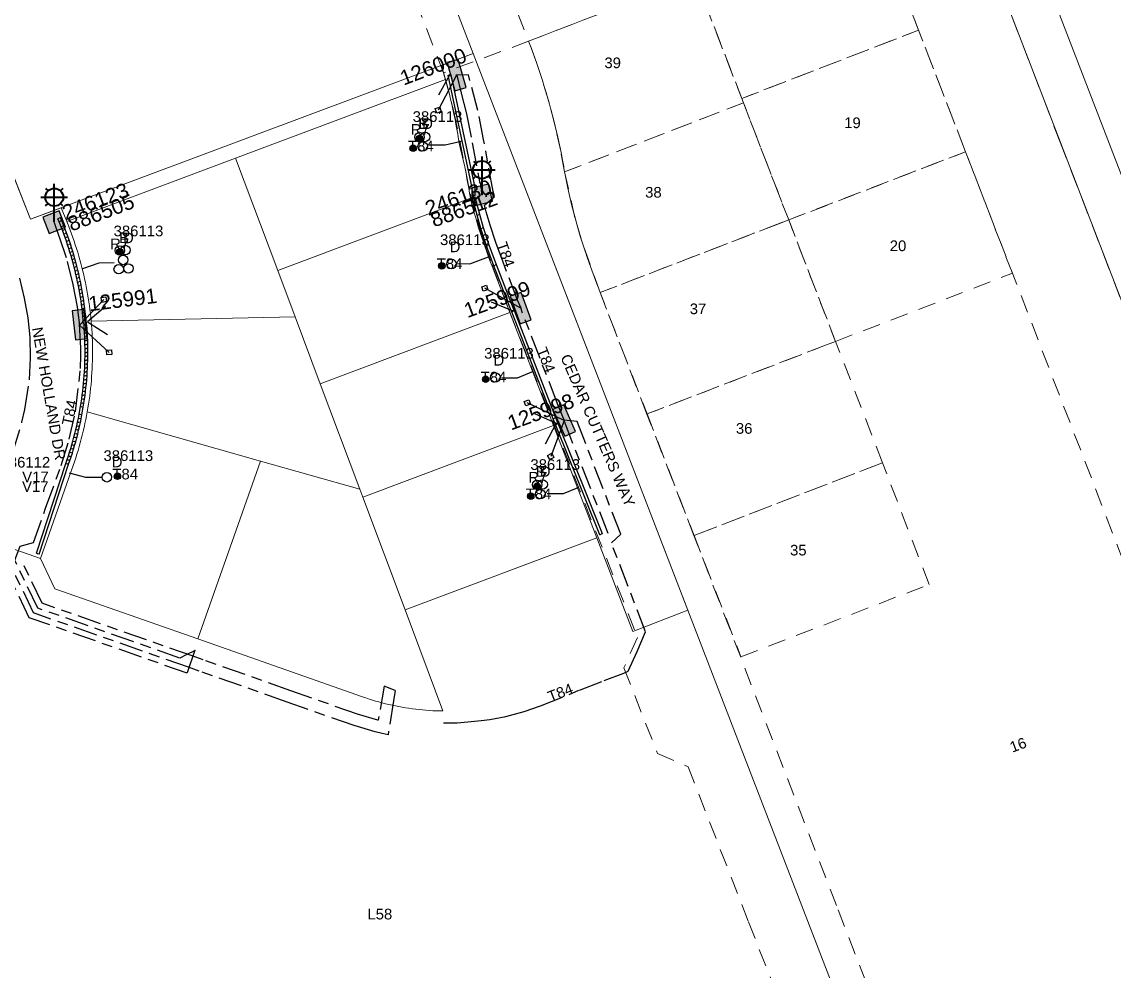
# Model space of a CAD drawing. Header units: metres. Extents: x 308616 to 310825, y 6264327 to 6267194.
# Drawn here: x 309886.4 to 310070.9, y 6266295.3 to 6266455.6 of the extents above; entities that cross this region are included whole.
import ezdxf
from ezdxf.enums import TextEntityAlignment as Align

# ---------------------------------------------------------------- set-up
doc = ezdxf.new("R2010")
doc.units = ezdxf.units.M
doc.linetypes.add('Cable Exist UG', pattern=[8.2, 4, -1.2, 1.8, -1.2])
doc.linetypes.add('Dash', pattern=[5, 3, -2])
doc.layers.get('0').update_dxf_attribs({"color": 6})
for name, color, linetype in [('_User Miscellaneous9', 7, 'Continuous'), ('Equip_SP_SL_EXT', 7, 'Continuous'), ('Mains_HV_EXT', 7, 'Continuous'), ('Mains_LV_EXT', 7, 'Continuous'), ('Mains_LV_SL_EXT', 7, 'Continuous'), ('Mains_TR_EXT', 7, 'Continuous'), ('Services_SP_EXT', 7, 'Continuous'), ('SupportsUG_SP_LV_EXT', 7, 'Continuous'), ('SupportsUG_SP_LV_SL_EXT', 7, 'Continuous'), ('Trench_SP_EXT', 7, 'Continuous')]:
    doc.layers.add(name, color=color, linetype=linetype)
for name, color, linetype, lineweight in [('Cadastre Developer_SP_EXT', 7, 'Continuous', 5), ('Cadastre Land Parcels_SP_EXT', 7, 'Continuous', 5), ('Cadastre Roads_SP_EXT', 7, 'Continuous', 5)]:
    doc.layers.add(name, color=color, linetype=linetype, lineweight=lineweight)
doc.styles.add('COLUMN_LABEL', font='arial.ttf')
doc.styles.add('iecARIAL', font='arial.ttf', dxfattribs={"height": 2})
doc.styles.add('POLE_LABEL', font='arial.ttf')
doc.styles.get("Standard").update_dxf_attribs({"font": 'arial.ttf'})

# ---------------------------------------------------------------- blocks, each defined once
blk = doc.blocks.new('COLUMN_EXT')
blk.add_hatch(color=256).paths.add_polyline_path([(-1.49, 1.48), (-1.49, -1.49), (1.48, -1.49), (1.48, 1.48)])
blk.add_lwpolyline([(-1.49, -1.49), (1.48, -1.49), (1.48, 1.48), (-1.49, 1.48)], close=True)
for tag, height, style, flags, p in [('ASSET_NUM', 2.5, 'COLUMN_LABEL', 8, (2, 2)), ('STRUCTURE_PLANT_NUMBER', 0.2, 'POLE_LABEL', 9, (1.81, 0.03)), ('STREET_CODE', 0.2, 'COLUMN_LABEL', 9, (1.81, -0.2))]:
    blk.add_attdef(tag, text='', height=height, dxfattribs=dict(style=style, flags=flags)).set_placement(p, align=Align.MIDDLE_LEFT)
at = {"flags": 9}
for tag, p in [('COLUMN_TYPE', (1.81, -0.4)), ('OWNED_BY', (1.81, -0.6)), ('STATE', (1.81, -0.8)), ('USAGE', (1.81, -1)), ('STREETNAME', (1.81, -1.6)), ('SUBURB', (1.81, -1.8)), ('LEGEND', (1.81, -1.2)), ('LOCATION', (1.81, -1.4)), ('NOTES', (1.81, -2))]:
    blk.add_attdef(tag, text='', height=0.2, dxfattribs=at).set_placement(p, align=Align.MIDDLE_LEFT)
at = {"flags": 1}
blk.add_attdef('Z', (1.81, -2.35), '', height=0.2, dxfattribs=at)
blk = doc.blocks.new('PILLAR_EXT')
blk.add_hatch(color=256).paths.add_polyline_path([(-2.475, 0.99), (-2.475, -0.99), (2.475, -0.99), (2.475, 0.99)])
blk.add_lwpolyline([(-2.475, -0.99), (2.475, -0.99), (2.475, 0.99), (-2.475, 0.99)], close=True)
at = {"style": 'iecARIAL', "flags": 8}
blk.add_attdef('ASSET_NUM', (1.5, 3.5), '', height=2.5, dxfattribs=at)
for tag, p, flags in [('OWNED_BY', (0, -0.2), 9), ('STATE', (0, -0.4), 9), ('SUPPORT_TYPE', (0, -0.6), 9), ('STREETNAME', (0, -1.8), 9), ('SUBURB', (0, -2), 1), ('USAGE', (0, -0.8), 9), ('LEGEND', (0, -1), 9), ('LOCATION', (0, -1.2), 9), ('NOTES', (0, -1.4), 9), ('PARENT', (0, -1.6), 9)]:
    blk.add_attdef(tag, p, '', height=0.2, dxfattribs=dict(flags=flags))
blk = doc.blocks.new('DUCT_EXT')
blk.add_circle((0, 0.8), 0.8)
at = {"flags": 1}
blk.add_attdef('Z', (0, 0), '', height=0.2, dxfattribs=at)
at = {"flags": 9}
for tag, p in [('DUCT_CODE', (0, 0)), ('XSECT_TYPE', (0, -0.2)), ('STATE', (0, -0.6)), ('FB_REFERENCE', (0, -0.4)), ('NOTES', (0, -0.8))]:
    blk.add_attdef(tag, text='', height=0.2, dxfattribs=at).set_placement(p, align=Align.MIDDLE_LEFT)
blk = doc.blocks.new('SL_LANTERN_EXT')
at = {"lineweight": 40}
for p, q in [((-1.46, 5.68), (-1.06, 5.28)), ((0, 1.97), (0, 6.47)), ((1.46, 5.68), (1.06, 5.28)), ((-2.25, 4.22), (2.25, 4.22)), ((-1.46, 2.76), (-1.06, 3.16)), ((0, 0), (0, 2.72)), ((1.46, 2.76), (1.06, 3.16))]:
    blk.add_line(p, q, dxfattribs=at)
blk.add_circle((0, 4.22), 1.5, dxfattribs=at)
at = {"style": 'iecARIAL', "flags": 8}
blk.add_attdef('ASSET_NUM', (1.5, 1.5), '', height=2.5, dxfattribs=at)
for tag, p, height, flags in [('OPERATING_VOLTAGE', (0.98, -1.65), 0.2, 9), ('ORIENTATION', (0.98, -1.85), 0.2, 9), ('CONSTRUCTED_VOLTAGE', (0.98, -0.65), 0.2, 9), ('CONTROL_TYPE', (0.98, -0.85), 0.2, 9), ('LANTERN_PURPOSE', (0.98, -1.05), 0.2, 9), ('LANTERN_TYPE', (0.98, -1.25), 0.2, 9), ('NO_PHASES', (0.98, -1.45), 0.2, 9), ('LNUMBER', (2.18, -3.25), 2.5, 8), ('OWNED_BY', (0.98, -2.05), 0.2, 9), ('STATE', (0.98, -2.25), 0.2, 9), ('USAGE', (0.98, -2.45), 0.2, 9), ('CEXIST', (0.98, -2.65), 0.2, 9), ('CNEW', (0.98, -2.85), 0.2, 9), ('CNUMBER', (0.98, -3.05), 0.2, 9), ('CREMOVE', (0.98, -3.25), 0.2, 9), ('CREPLACE', (0.98, -3.45), 0.2, 9), ('LKINGHEIGHT', (0.98, -3.65), 0.2, 9), ('LBRACKET', (0.98, -3.85), 0.2, 9), ('LBRACKETVOCAB', (0.98, -4.05), 0.2, 9), ('LCATEGORY', (0.98, -4.25), 0.2, 9), ('LCHARGE1', (0.98, -4.45), 0.2, 9), ('LCHARGE1PERCENT', (0.98, -4.65), 0.2, 9), ('LCHARGE2', (0.98, -4.85), 0.2, 9), ('LCHARGE2PERCENT', (0.98, -5.05), 0.2, 9), ('LCHARGE3', (0.98, -5.25), 0.2, 9), ('LCHARGE3PERCENT', (0.98, -5.45), 0.2, 9), ('LEXIST', (0.98, -5.65), 0.2, 9), ('LLAMP', (0.98, -5.85), 0.2, 9), ('LLAMPVOCAB', (0.98, -6.05), 0.2, 9), ('LMAST', (0.98, -6.25), 0.2, 9), ('LMASTVOCAB', (0.98, -6.45), 0.2, 9), ('LNEW', (0.98, -6.65), 0.2, 9), ('LANTNUMBER', (0.98, -6.85), 0.2, 9), ('LOUTREACH', (0.98, -7.25), 0.2, 9), ('LOUTREACHVOCAB', (0.98, -7.45), 0.2, 9), ('STREETNAME', (0.98, -9.25), 0.2, 9), ('LRATECODE', (0.98, -7.65), 0.2, 9), ('LREMOVE', (0.98, -7.85), 0.2, 9), ('LREPLACE', (0.98, -8.05), 0.2, 9), ('LTYPE', (0.98, -8.25), 0.2, 9), ('LTYPEVOCAB', (0.98, -8.45), 0.2, 9), ('LEGEND', (0.98, -8.65), 0.2, 9), ('LOCATION', (0.98, -8.85), 0.2, 9), ('NOTES', (0.98, -9.05), 0.2, 9), ('SUBURB', (0.98, -9.45), 0.2, 1)]:
    blk.add_attdef(tag, p, '', height=height, dxfattribs=dict(flags=flags))
blk = doc.blocks.new('CCP_EXT')
at = {"flags": 9}
for tag, p in [('STATE', (0, -1.8)), ('LIFE_SUPPORT', (0, -1.6)), ('NOTES', (0, -2))]:
    blk.add_attdef(tag, text='', height=0.2, dxfattribs=at).set_placement(p, align=Align.MIDDLE_LEFT)
blk.add_wipeout([(0, 0.57), (0.57, 0), (0, -0.57), (-0.57, 0)])
blk.add_lwpolyline([(-0.57, 0), (0, 0.57), (0.57, 0), (0, -0.57), (-0.57, 0)])
at = {"flags": 1}
blk.add_attdef('Z', (0, 0), '', height=0.2, dxfattribs=at)
at = {"flags": 9}
for tag, p in [('CCP_TYPE', (0, 0)), ('CONSTRUCTED_VOLTAGE', (0, -0.2)), ('OPERATING_VOLTAGE', (0, -0.6)), ('ORIENTATION', (0, -0.8)), ('OWNED_BY', (0, -1)), ('NO_PHASES', (0, -0.4)), ('USAGE', (0, -1.2)), ('LEGEND', (0, -1.4))]:
    blk.add_attdef(tag, text='', height=0.2, dxfattribs=at).set_placement(p, align=Align.MIDDLE_LEFT)
blk = doc.blocks.new('CABLE_LARGE_EXT')
h = blk.add_hatch(color=256)
edge = h.paths.add_edge_path()
edge.add_arc((0, 0.55), 0.55, 0, 360)
blk.add_circle((0, 0.55), 0.55)
at = {"flags": 1}
blk.add_attdef('Z', (0, 0), '', height=0.2, dxfattribs=at)
at = {"flags": 9}
for tag, p in [('COND_CODE', (0, 0)), ('STATE', (0, -0.4)), ('XSECT_SIZE', (0, -0.6)), ('FB_REFERENCE', (0, -0.2)), ('NOTES', (0, -0.8))]:
    blk.add_attdef(tag, text='', height=0.2, dxfattribs=at).set_placement(p, align=Align.MIDDLE_LEFT)

msp = doc.modelspace()

# ---------------------------------------------------------------- linework, layer by layer
at = {"layer": '_User Miscellaneous9'}
for p, q in [((309958.43, 6266446.62), (309958.67, 6266446.67)), ((309962.48, 6266427.62), (309958.43, 6266446.62)), ((309958.9, 6266446.72), (309958.67, 6266446.67)), ((309962.96, 6266427.67), (309958.9, 6266446.72)), ((309962.48, 6266427.62), (309962.72, 6266427.64)), ((309962.48, 6266426.27), (309962.48, 6266427.62)), ((309962.96, 6266427.67), (309962.72, 6266427.64)), ((309962.96, 6266426.28), (309962.96, 6266427.67)), ((309962.48, 6266426.27), (309962.72, 6266426.28)), ((309962.52, 6266425.94), (309962.75, 6266425.99)), ((309962.53, 6266425.88), (309962.52, 6266425.94)), ((309962.53, 6266425.88), (309962.76, 6266425.94)), ((309963.29, 6266422.98), (309962.53, 6266425.88)), ((309962.96, 6266426.28), (309962.72, 6266426.28)), ((309962.99, 6266426.03), (309962.75, 6266425.99)), ((309963, 6266425.99), (309962.76, 6266425.94)), ((309963, 6266425.99), (309962.99, 6266426.03)), ((309963.75, 6266423.11), (309963, 6266425.99)), ((309892.52, 6266422.36), (309892.74, 6266422.45)), ((309892.72, 6266421.86), (309892.52, 6266422.36)), ((309892.72, 6266421.86), (309892.94, 6266421.95)), ((309892.97, 6266422.54), (309892.74, 6266422.45)), ((309893.16, 6266422.04), (309892.94, 6266421.95)), ((309893.16, 6266422.04), (309892.97, 6266422.54)), ((309893.49, 6266421.21), (309893.16, 6266422.04)), ((309963.29, 6266422.98), (309963.52, 6266423.05)), ((309963.95, 6266420.73), (309963.29, 6266422.98)), ((309963.75, 6266423.11), (309963.52, 6266423.05)), ((309964.41, 6266420.87), (309963.75, 6266423.11)), ((309893.04, 6266421.03), (309892.72, 6266421.86)), ((309893.04, 6266421.03), (309893.27, 6266421.12)), ((309893.28, 6266420.43), (309893.04, 6266421.03)), ((309893.49, 6266421.21), (309893.27, 6266421.12)), ((309893.28, 6266420.43), (309893.51, 6266420.51)), ((309893.51, 6266419.82), (309893.28, 6266420.43)), ((309893.73, 6266420.6), (309893.49, 6266421.21)), ((309893.73, 6266420.6), (309893.51, 6266420.51)), ((309893.96, 6266419.98), (309893.73, 6266420.6)), ((309963.95, 6266420.73), (309964.18, 6266420.8)), ((309964.91, 6266417.78), (309963.95, 6266420.73)), ((309964.41, 6266420.87), (309964.18, 6266420.8)), ((309965.36, 6266417.94), (309964.41, 6266420.87)), ((309893.51, 6266419.82), (309893.73, 6266419.9)), ((309893.73, 6266419.2), (309893.51, 6266419.82)), ((309893.96, 6266419.98), (309893.73, 6266419.9)), ((309893.73, 6266419.2), (309893.96, 6266419.28)), ((309893.95, 6266418.59), (309893.73, 6266419.2)), ((309893.95, 6266418.59), (309894.17, 6266418.67)), ((309894.15, 6266417.97), (309893.95, 6266418.59)), ((309894.18, 6266419.36), (309893.96, 6266419.98)), ((309894.18, 6266419.36), (309893.96, 6266419.28)), ((309894.4, 6266418.74), (309894.17, 6266418.67)), ((309894.4, 6266418.74), (309894.18, 6266419.36)), ((309894.61, 6266418.12), (309894.4, 6266418.74)), ((309894.15, 6266417.97), (309894.38, 6266418.05)), ((309894.35, 6266417.35), (309894.15, 6266417.97)), ((309894.35, 6266417.35), (309894.58, 6266417.42)), ((309894.55, 6266416.73), (309894.35, 6266417.35)), ((309894.61, 6266418.12), (309894.38, 6266418.05)), ((309894.55, 6266416.73), (309894.78, 6266416.8)), ((309894.73, 6266416.11), (309894.55, 6266416.73)), ((309894.81, 6266417.5), (309894.58, 6266417.42)), ((309894.81, 6266417.5), (309894.61, 6266418.12)), ((309895.01, 6266416.87), (309894.78, 6266416.8)), ((309895.01, 6266416.87), (309894.81, 6266417.5)), ((309895.2, 6266416.24), (309895.01, 6266416.87)), ((309964.91, 6266417.78), (309965.14, 6266417.86)), ((309966.12, 6266414.43), (309964.91, 6266417.78)), ((309965.36, 6266417.94), (309965.14, 6266417.86)), ((309966.57, 6266414.6), (309965.36, 6266417.94)), ((309894.73, 6266416.11), (309894.96, 6266416.17)), ((309894.91, 6266415.48), (309894.73, 6266416.11)), ((309894.91, 6266415.48), (309895.14, 6266415.55)), ((309895.09, 6266414.85), (309894.91, 6266415.48)), ((309895.2, 6266416.24), (309894.96, 6266416.17)), ((309895.09, 6266414.85), (309895.32, 6266414.91)), ((309895.25, 6266414.22), (309895.09, 6266414.85)), ((309895.38, 6266415.61), (309895.14, 6266415.55)), ((309895.38, 6266415.61), (309895.2, 6266416.24)), ((309895.55, 6266414.98), (309895.32, 6266414.91)), ((309895.55, 6266414.98), (309895.38, 6266415.61)), ((309895.72, 6266414.34), (309895.55, 6266414.98)), ((309966.57, 6266414.6), (309966.34, 6266414.52)), ((309969.55, 6266406.9), (309966.57, 6266414.6)), ((309895.25, 6266414.22), (309895.48, 6266414.28)), ((309895.41, 6266413.59), (309895.25, 6266414.22)), ((309895.41, 6266413.59), (309895.64, 6266413.65)), ((309895.56, 6266412.96), (309895.41, 6266413.59)), ((309895.72, 6266414.34), (309895.48, 6266414.28)), ((309895.56, 6266412.96), (309895.79, 6266413.01)), ((309895.7, 6266412.32), (309895.56, 6266412.96)), ((309895.87, 6266413.71), (309895.64, 6266413.65)), ((309895.87, 6266413.71), (309895.72, 6266414.34)), ((309896.03, 6266413.07), (309895.79, 6266413.01)), ((309896.03, 6266413.07), (309895.87, 6266413.71)), ((309896.17, 6266412.43), (309896.03, 6266413.07)), ((309966.12, 6266414.43), (309966.34, 6266414.52)), ((309895.7, 6266412.32), (309895.94, 6266412.37)), ((309895.84, 6266411.69), (309895.7, 6266412.32)), ((309895.84, 6266411.69), (309896.07, 6266411.73)), ((309895.97, 6266411.05), (309895.84, 6266411.69)), ((309896.17, 6266412.43), (309895.94, 6266412.37)), ((309895.97, 6266411.05), (309896.2, 6266411.09)), ((309896.09, 6266410.41), (309895.97, 6266411.05)), ((309896.31, 6266411.78), (309896.07, 6266411.73)), ((309896.31, 6266411.78), (309896.17, 6266412.43)), ((309896.44, 6266411.14), (309896.2, 6266411.09)), ((309896.44, 6266411.14), (309896.31, 6266411.78)), ((309896.56, 6266410.5), (309896.44, 6266411.14)), ((309896.09, 6266410.41), (309896.32, 6266410.45)), ((309896.2, 6266409.77), (309896.09, 6266410.41)), ((309896.2, 6266409.77), (309896.44, 6266409.81)), ((309896.31, 6266409.12), (309896.2, 6266409.77)), ((309896.31, 6266409.12), (309896.55, 6266409.16)), ((309896.41, 6266408.48), (309896.31, 6266409.12)), ((309896.56, 6266410.5), (309896.32, 6266410.45)), ((309896.67, 6266409.85), (309896.44, 6266409.81)), ((309896.78, 6266409.2), (309896.55, 6266409.16)), ((309896.67, 6266409.85), (309896.56, 6266410.5)), ((309896.78, 6266409.2), (309896.67, 6266409.85)), ((309896.88, 6266408.55), (309896.78, 6266409.2)), ((309896.41, 6266408.48), (309896.65, 6266408.52)), ((309896.5, 6266407.84), (309896.41, 6266408.48)), ((309896.5, 6266407.84), (309896.74, 6266407.87)), ((309896.58, 6266407.19), (309896.5, 6266407.84)), ((309896.58, 6266407.19), (309896.82, 6266407.22)), ((309896.66, 6266406.55), (309896.58, 6266407.19)), ((309896.88, 6266408.55), (309896.65, 6266408.52)), ((309896.97, 6266407.9), (309896.74, 6266407.87)), ((309897.06, 6266407.25), (309896.82, 6266407.22)), ((309896.97, 6266407.9), (309896.88, 6266408.55)), ((309897.06, 6266407.25), (309896.97, 6266407.9)), ((309897.14, 6266406.6), (309897.06, 6266407.25)), ((309896.66, 6266406.55), (309896.9, 6266406.57)), ((309896.73, 6266405.9), (309896.66, 6266406.55)), ((309896.73, 6266405.9), (309896.97, 6266405.92)), ((309896.79, 6266405.25), (309896.73, 6266405.9)), ((309897.14, 6266406.6), (309896.9, 6266406.57)), ((309897.21, 6266405.95), (309896.97, 6266405.92)), ((309897.21, 6266405.95), (309897.14, 6266406.6)), ((309897.27, 6266405.29), (309897.21, 6266405.95)), ((309969.11, 6266406.72), (309969.33, 6266406.81)), ((309969.16, 6266406.69), (309969.38, 6266406.78)), ((309969.17, 6266406.65), (309969.16, 6266406.69)), ((309969.17, 6266406.65), (309969.4, 6266406.74)), ((309969.55, 6266406.9), (309969.33, 6266406.81)), ((309969.6, 6266406.87), (309969.38, 6266406.78)), ((309969.62, 6266406.83), (309969.4, 6266406.74)), ((309969.62, 6266406.83), (309969.6, 6266406.87)), ((309896.79, 6266405.25), (309897.03, 6266405.27)), ((309896.85, 6266404.59), (309896.79, 6266405.25)), ((309896.85, 6266404.59), (309897.09, 6266404.61)), ((309896.92, 6266404.42), (309897.16, 6266404.44)), ((309896.97, 6266403.76), (309896.92, 6266404.42)), ((309896.97, 6266403.76), (309897.21, 6266403.78)), ((309897.01, 6266403.1), (309896.97, 6266403.76)), ((309897.27, 6266405.29), (309897.03, 6266405.27)), ((309897.33, 6266404.63), (309897.09, 6266404.61)), ((309897.4, 6266404.45), (309897.16, 6266404.44)), ((309897.45, 6266403.79), (309897.21, 6266403.78)), ((309897.33, 6266404.63), (309897.27, 6266405.29)), ((309897.45, 6266403.79), (309897.4, 6266404.45)), ((309897.49, 6266403.13), (309897.45, 6266403.79)), ((309897.01, 6266403.1), (309897.25, 6266403.12)), ((309897.04, 6266402.45), (309897.01, 6266403.1)), ((309897.04, 6266402.45), (309897.28, 6266402.46)), ((309897.07, 6266401.79), (309897.04, 6266402.45)), ((309897.07, 6266401.79), (309897.31, 6266401.8)), ((309897.08, 6266401.13), (309897.07, 6266401.79)), ((309897.49, 6266403.13), (309897.25, 6266403.12)), ((309897.52, 6266402.47), (309897.28, 6266402.46)), ((309897.55, 6266401.8), (309897.31, 6266401.8)), ((309897.52, 6266402.47), (309897.49, 6266403.13)), ((309897.55, 6266401.8), (309897.52, 6266402.47)), ((309897.56, 6266401.14), (309897.55, 6266401.8)), ((309897.09, 6266400.47), (309897.08, 6266401.13)), ((309897.08, 6266401.13), (309897.32, 6266401.13)), ((309897.1, 6266399.81), (309897.09, 6266400.47)), ((309897.09, 6266400.47), (309897.33, 6266400.47)), ((309897.09, 6266399.16), (309897.1, 6266399.81)), ((309897.1, 6266399.81), (309897.34, 6266399.81)), ((309897.56, 6266401.14), (309897.32, 6266401.13)), ((309897.57, 6266400.48), (309897.33, 6266400.47)), ((309897.58, 6266399.81), (309897.34, 6266399.81)), ((309897.57, 6266400.48), (309897.56, 6266401.14)), ((309897.58, 6266399.81), (309897.57, 6266400.48)), ((309897.57, 6266399.15), (309897.58, 6266399.81)), ((309897.06, 6266397.84), (309897.08, 6266398.5)), ((309897.08, 6266398.5), (309897.09, 6266399.16)), ((309897.08, 6266398.5), (309897.32, 6266398.49)), ((309897.09, 6266399.16), (309897.33, 6266399.15)), ((309897.56, 6266398.48), (309897.32, 6266398.49)), ((309897.57, 6266399.15), (309897.33, 6266399.15)), ((309897.53, 6266397.82), (309897.56, 6266398.48)), ((309897.56, 6266398.48), (309897.57, 6266399.15)), ((309896.95, 6266395.87), (309896.99, 6266396.52)), ((309896.99, 6266396.52), (309897.03, 6266397.18)), ((309896.99, 6266396.52), (309897.23, 6266396.51)), ((309897.03, 6266397.18), (309897.06, 6266397.84)), ((309897.03, 6266397.18), (309897.27, 6266397.17)), ((309897.06, 6266397.84), (309897.3, 6266397.83)), ((309897.47, 6266396.49), (309897.23, 6266396.51)), ((309897.51, 6266397.16), (309897.27, 6266397.17)), ((309897.53, 6266397.82), (309897.3, 6266397.83)), ((309897.43, 6266395.83), (309897.47, 6266396.49)), ((309897.47, 6266396.49), (309897.51, 6266397.16)), ((309897.51, 6266397.16), (309897.53, 6266397.82)), ((309896.77, 6266393.9), (309896.84, 6266394.55)), ((309896.84, 6266394.55), (309896.9, 6266395.21)), ((309896.84, 6266394.55), (309897.08, 6266394.53)), ((309896.9, 6266395.21), (309896.95, 6266395.87)), ((309896.9, 6266395.21), (309897.14, 6266395.19)), ((309896.95, 6266395.87), (309897.19, 6266395.85)), ((309897.32, 6266394.51), (309897.08, 6266394.53)), ((309897.38, 6266395.17), (309897.14, 6266395.19)), ((309897.43, 6266395.83), (309897.19, 6266395.85)), ((309897.25, 6266393.85), (309897.32, 6266394.51)), ((309897.32, 6266394.51), (309897.38, 6266395.17)), ((309897.38, 6266395.17), (309897.43, 6266395.83)), ((309896.53, 6266391.94), (309896.62, 6266392.59)), ((309896.62, 6266392.59), (309896.7, 6266393.24)), ((309896.62, 6266392.59), (309896.85, 6266392.56)), ((309896.7, 6266393.24), (309896.77, 6266393.9)), ((309896.7, 6266393.24), (309896.94, 6266393.22)), ((309896.77, 6266393.9), (309897.01, 6266393.87)), ((309897.09, 6266392.53), (309896.85, 6266392.56)), ((309897.17, 6266393.19), (309896.94, 6266393.22)), ((309897, 6266391.87), (309897.09, 6266392.53)), ((309897.25, 6266393.85), (309897.01, 6266393.87)), ((309897.09, 6266392.53), (309897.17, 6266393.19)), ((309897.17, 6266393.19), (309897.25, 6266393.85)), ((309896.1, 6266389.34), (309896.33, 6266390.64)), ((309896.33, 6266390.64), (309896.43, 6266391.29)), ((309896.33, 6266390.64), (309896.33, 6266390.64)), ((309896.33, 6266390.64), (309896.56, 6266390.6)), ((309896.33, 6266390.64), (309896.56, 6266390.6)), ((309896.43, 6266391.29), (309896.53, 6266391.94)), ((309896.43, 6266391.29), (309896.67, 6266391.25)), ((309896.53, 6266391.94), (309896.77, 6266391.91)), ((309896.8, 6266390.55), (309896.56, 6266390.6)), ((309896.8, 6266390.56), (309896.56, 6266390.6)), ((309896.57, 6266389.25), (309896.8, 6266390.55)), ((309896.91, 6266391.21), (309896.67, 6266391.25)), ((309897, 6266391.87), (309896.77, 6266391.91)), ((309896.8, 6266390.56), (309896.91, 6266391.21)), ((309896.8, 6266390.55), (309896.8, 6266390.56)), ((309896.91, 6266391.21), (309897, 6266391.87)), ((309895.97, 6266388.69), (309896.1, 6266389.34)), ((309896.1, 6266389.34), (309896.33, 6266389.3)), ((309896.57, 6266389.25), (309896.33, 6266389.3)), ((309896.44, 6266388.59), (309896.57, 6266389.25)), ((309976.59, 6266388.74), (309976.37, 6266388.66)), ((309976.59, 6266388.74), (309976.37, 6266388.66)), ((309976.93, 6266387.89), (309976.59, 6266388.74)), ((309976.59, 6266388.74), (309976.59, 6266388.74)), ((309895.54, 6266386.75), (309895.69, 6266387.4)), ((309895.69, 6266387.4), (309895.83, 6266388.04)), ((309895.69, 6266387.4), (309895.93, 6266387.34)), ((309895.83, 6266388.04), (309895.97, 6266388.69)), ((309895.83, 6266388.04), (309896.07, 6266387.99)), ((309896.16, 6266387.29), (309895.93, 6266387.34)), ((309895.97, 6266388.69), (309896.2, 6266388.64)), ((309896.01, 6266386.64), (309896.16, 6266387.29)), ((309896.3, 6266387.94), (309896.07, 6266387.99)), ((309896.16, 6266387.29), (309896.3, 6266387.94)), ((309896.44, 6266388.59), (309896.2, 6266388.64)), ((309896.3, 6266387.94), (309896.44, 6266388.59)), ((309976.14, 6266388.57), (309976.37, 6266388.66)), ((309976.14, 6266388.57), (309976.37, 6266388.66)), ((309976.48, 6266387.72), (309976.14, 6266388.57)), ((309976.14, 6266388.57), (309976.14, 6266388.57)), ((309976.48, 6266387.72), (309976.7, 6266387.81)), ((309976.48, 6266387.72), (309976.7, 6266387.81)), ((309976.53, 6266387.59), (309976.48, 6266387.72)), ((309976.53, 6266387.59), (309976.75, 6266387.68)), ((309976.93, 6266387.89), (309976.7, 6266387.81)), ((309976.93, 6266387.89), (309976.7, 6266387.81)), ((309976.97, 6266387.77), (309976.75, 6266387.68)), ((309976.97, 6266387.77), (309976.93, 6266387.89)), ((309895.05, 6266384.83), (309895.22, 6266385.47)), ((309895.22, 6266385.47), (309895.39, 6266386.11)), ((309895.22, 6266385.47), (309895.45, 6266385.41)), ((309895.39, 6266386.11), (309895.54, 6266386.75)), ((309895.39, 6266386.11), (309895.62, 6266386.05)), ((309895.69, 6266385.35), (309895.45, 6266385.41)), ((309895.51, 6266384.71), (309895.69, 6266385.35)), ((309895.54, 6266386.75), (309895.78, 6266386.7)), ((309895.85, 6266386), (309895.62, 6266386.05)), ((309895.69, 6266385.35), (309895.85, 6266386)), ((309896.01, 6266386.64), (309895.78, 6266386.7)), ((309895.85, 6266386), (309896.01, 6266386.64)), ((309894.49, 6266382.93), (309894.68, 6266383.56)), ((309894.68, 6266383.56), (309894.87, 6266384.2)), ((309894.68, 6266383.56), (309894.91, 6266383.5)), ((309894.87, 6266384.2), (309895.05, 6266384.83)), ((309894.87, 6266384.2), (309895.1, 6266384.13)), ((309895.14, 6266383.43), (309894.91, 6266383.5)), ((309894.95, 6266382.79), (309895.14, 6266383.43)), ((309895.05, 6266384.83), (309895.28, 6266384.77)), ((309895.33, 6266384.07), (309895.1, 6266384.13)), ((309895.14, 6266383.43), (309895.33, 6266384.07)), ((309895.51, 6266384.71), (309895.28, 6266384.77)), ((309895.33, 6266384.07), (309895.51, 6266384.71)), ((309893.86, 6266381.05), (309894.08, 6266381.68)), ((309894.08, 6266381.68), (309894.29, 6266382.3)), ((309894.08, 6266381.68), (309894.31, 6266381.6)), ((309894.29, 6266382.3), (309894.49, 6266382.93)), ((309894.29, 6266382.3), (309894.52, 6266382.23)), ((309894.53, 6266381.52), (309894.31, 6266381.6)), ((309894.32, 6266380.89), (309894.53, 6266381.52)), ((309894.49, 6266382.93), (309894.72, 6266382.86)), ((309894.74, 6266382.15), (309894.52, 6266382.23)), ((309894.53, 6266381.52), (309894.74, 6266382.15)), ((309894.95, 6266382.79), (309894.72, 6266382.86)), ((309894.74, 6266382.15), (309894.95, 6266382.79)), ((309888.88, 6266365.87), (309893.86, 6266381.05)), ((309889.34, 6266365.72), (309894.32, 6266380.89)), ((309893.86, 6266381.05), (309894.09, 6266380.97)), ((309894.32, 6266380.89), (309894.09, 6266380.97)), ((309984.03, 6266368.99), (309984.25, 6266369.08)), ((309984.47, 6266369.17), (309984.25, 6266369.08)), ((309888.88, 6266365.87), (309889.11, 6266365.79)), ((309889.34, 6266365.72), (309889.11, 6266365.79))]:
    msp.add_line(p, q, dxfattribs=at)
for points in [[(309955.22, 6266434.86), (309957.93, 6266434.85), (309960.6, 6266435.48)], [(309902.03, 6266414.94), (309899.42, 6266414.89), (309896.67, 6266413.92)], [(309959.93, 6266414.8), (309962.05, 6266414.76), (309965.22, 6266415.95)], [(309967.44, 6266395.5), (309970.12, 6266395.49), (309972.85, 6266396.61)], [(309899.82, 6266378.66), (309897.23, 6266378.65), (309894.47, 6266379.42)], [(309975.12, 6266375.97), (309977.92, 6266375.98), (309980.08, 6266376.88), (309980.44, 6266377.03)]]:
    msp.add_lwpolyline(points, dxfattribs=at)
at = {"layer": 'Cadastre Developer_SP_EXT', "linetype": 'Dash'}
msp.add_lwpolyline([(309970.2, 6266457.07), (309972.01, 6266452.37), (309957.63, 6266447.04), (309917.84, 6266549.72), (309917.84, 6266549.72, 0.206656), (309914.28, 6266553.27), (309914.28, 6266553.27, -0.5955), (309914.08, 6266576.16), (309914.08, 6266576.16, -0.077367), (309917.84, 6266577.53), (309917.84, 6266577.53, -0.222249), (309928.53, 6266574.87), (309928.53, 6266574.87, -0.319542), (309932.58, 6266560.35), (309932.58, 6266560.35, 0.214694), (309932.37, 6266555.14), (309932.37, 6266555.14), (309933.83, 6266551.36), (309941.75, 6266530.83), (309951.23, 6266506.25), (309960.72, 6266481.66)], format="xyb", close=True, dxfattribs=at)
for points in [[(310029.93, 6266474.78), (310028.14, 6266479.41), (309995.02, 6266466.64), (309970.2, 6266457.07), (309972.01, 6266452.37), (310000.09, 6266463.23), (310029.93, 6266474.78)], [(310029.93, 6266474.78), (310000.09, 6266463.23), (310008, 6266442.71), (310037.86, 6266454.23), (310029.93, 6266474.78)], [(310037.86, 6266454.23), (310008, 6266442.71), (310008.29, 6266441.96), (310015.92, 6266422.18), (310045.78, 6266433.7), (310037.86, 6266454.23)], [(309984.1, 6266409.92), (310015.92, 6266422.18), (310008.29, 6266441.96), (309978.08, 6266430.32), (309978.18, 6266429.79), (309978.64, 6266427.52), (309979.26, 6266424.81), (309980.03, 6266421.84), (309980.72, 6266419.44), (309981.72, 6266416.34), (309982.65, 6266413.72), (309984.1, 6266409.92)], [(310045.78, 6266433.7), (310015.92, 6266422.18), (310023.84, 6266401.66), (310053.7, 6266413.17), (310045.78, 6266433.7)], [(310015.92, 6266422.18), (310013.8, 6266421.37), (309984.1, 6266409.92), (309992.02, 6266389.4), (310021.85, 6266400.89), (310023.84, 6266401.66), (310015.92, 6266422.18)], [(310023.84, 6266401.66), (310021.85, 6266400.89), (309992.02, 6266389.4), (309999.94, 6266368.87), (310031.75, 6266381.14), (310023.84, 6266401.66)], [(310031.75, 6266381.14), (309999.94, 6266368.87), (310007.86, 6266348.35), (310039.67, 6266360.61), (310031.75, 6266381.14)]]:
    msp.add_lwpolyline(points, close=True, dxfattribs=at)
msp.add_lwpolyline([(310000.09, 6266463.23), (309972.01, 6266452.37), (309972.22, 6266451.83), (309972.6, 6266450.82), (309972.96, 6266449.82), (309973.32, 6266448.8), (309973.67, 6266447.79), (309974, 6266446.77), (309974.33, 6266445.75), (309974.65, 6266444.73), (309974.96, 6266443.7), (309975.26, 6266442.67), (309975.53, 6266441.74), (309975.83, 6266440.61), (309976.1, 6266439.57), (309976.37, 6266438.53), (309976.62, 6266437.49), (309976.86, 6266436.44), (309977.09, 6266435.4), (309977.32, 6266434.35), (309977.53, 6266433.3), (309977.73, 6266432.25), (309977.93, 6266431.19), (309977.96, 6266430.99), (309978.08, 6266430.32), (310008.29, 6266441.96), (310008, 6266442.71), (310000.09, 6266463.23)], dxfattribs=at)
at = {"layer": 'Cadastre Land Parcels_SP_EXT', "linetype": 'Continuous'}
for points in [[(310176.97, 6266487.12), (310099.83, 6266458.21), (310010.6, 6266683.16), (309979, 6266671.31), (310085.49, 6266395.09), (310189.89, 6266412.24), (310203.9, 6266417.1), (310176.97, 6266487.12)], [(310189.89, 6266412.24), (310085.49, 6266395.09), (309979, 6266671.31), (309971.86, 6266668.64), (310139.36, 6266234.19), (310146.26, 6266236.55), (310244.51, 6266270.17), (310189.89, 6266412.24)], [(310074.01, 6266211.62), (310122.6, 6266228.41), (310131.96, 6266231.64), (310135.65, 6266232.91), (310139.36, 6266234.19), (309971.86, 6266668.64), (309890.29, 6266638), (309962.65, 6266450.3), (310051.36, 6266220.14), (310056.92, 6266205.71), (310074.01, 6266211.62)], [(309962.65, 6266450.3), (309890.29, 6266638), (309814.01, 6266609.37), (309887.9, 6266422.29), (309962.65, 6266450.3)], [(309962.17, 6266425.87), (309962.03, 6266426.7), (309961.89, 6266427.53), (309961.75, 6266428.36), (309961.59, 6266429.19), (309961.43, 6266430.02), (309961.26, 6266430.84), (309961.09, 6266431.67), (309960.91, 6266432.49), (309960.72, 6266433.31), (309960.52, 6266434.13), (309960.32, 6266434.95), (309960.18, 6266435.8), (309960.04, 6266436.66), (309959.89, 6266437.51), (309959.73, 6266438.36), (309959.57, 6266439.2), (309959.39, 6266440.05), (309959.21, 6266440.9), (309959.03, 6266441.74), (309958.83, 6266442.58), (309958.63, 6266443.42), (309958.42, 6266444.26), (309958.2, 6266445.09), (309957.98, 6266445.93), (309922.52, 6266432.61), (309929.63, 6266413.65), (309962.17, 6266425.87)], [(309932.57, 6266405.81), (309929.63, 6266413.65), (309922.52, 6266432.61), (309894, 6266421.91), (309894.33, 6266421.08), (309894.57, 6266420.46), (309894.8, 6266419.84), (309895.02, 6266419.22), (309895.24, 6266418.6), (309895.45, 6266417.97), (309895.65, 6266417.34), (309895.85, 6266416.71), (309896.04, 6266416.08), (309896.22, 6266415.44), (309896.4, 6266414.81), (309896.56, 6266414.17), (309896.72, 6266413.53), (309896.88, 6266412.88), (309897.02, 6266412.24), (309897.16, 6266411.59), (309897.29, 6266410.95), (309897.41, 6266410.3), (309897.53, 6266409.65), (309897.64, 6266409), (309897.74, 6266408.34), (309897.83, 6266407.69), (309897.92, 6266407.03), (309897.99, 6266406.38), (309898.07, 6266405.72), (309898.13, 6266405.06), (309932.57, 6266405.81)], [(309968.84, 6266406.53), (309965.83, 6266414.34), (309965.52, 6266415.14), (309965.22, 6266415.95), (309964.93, 6266416.77), (309964.64, 6266417.58), (309964.36, 6266418.4), (309964.09, 6266419.22), (309963.82, 6266420.04), (309963.56, 6266420.87), (309963.31, 6266421.7), (309963.07, 6266422.53), (309962.83, 6266423.36), (309962.6, 6266424.19), (309962.38, 6266425.03), (309962.17, 6266425.87), (309929.63, 6266413.65), (309932.57, 6266405.81), (309936.81, 6266394.51), (309968.84, 6266406.53)], [(309936.81, 6266394.51), (309932.57, 6266405.81), (309898.13, 6266405.06), (309898.18, 6266404.4), (309898.23, 6266403.73), (309898.27, 6266403.06), (309898.31, 6266402.4), (309898.33, 6266401.73), (309898.35, 6266401.06), (309898.36, 6266400.39), (309898.36, 6266399.73), (309898.36, 6266399.06), (309898.34, 6266398.39), (309898.32, 6266397.72), (309898.29, 6266397.05), (309898.26, 6266396.39), (309898.21, 6266395.72), (309898.16, 6266395.05), (309898.1, 6266394.39), (309898.03, 6266393.72), (309897.96, 6266393.06), (309897.88, 6266392.4), (309897.79, 6266391.74), (309897.69, 6266391.07), (309897.58, 6266390.41), (309897.47, 6266389.76), (309926.74, 6266381.43), (309943.5, 6266376.67), (309936.81, 6266394.51)], [(309976.19, 6266387.45), (309968.84, 6266406.53), (309936.81, 6266394.51), (309943.5, 6266376.67), (309943.99, 6266375.36), (309976.19, 6266387.45)], [(309926.74, 6266381.43), (309897.47, 6266389.76), (309897.35, 6266389.1), (309897.22, 6266388.44), (309897.08, 6266387.78), (309896.94, 6266387.13), (309896.79, 6266386.47), (309896.63, 6266385.82), (309896.46, 6266385.17), (309896.29, 6266384.53), (309896.1, 6266383.88), (309895.92, 6266383.24), (309895.72, 6266382.6), (309895.51, 6266381.96), (309895.3, 6266381.32), (309895.08, 6266380.69), (309889.55, 6266364.97), (309891.99, 6266359.87), (309916.16, 6266351.38), (309926.74, 6266381.43)], [(309983.51, 6266368.46), (309976.19, 6266387.45), (309943.99, 6266375.36), (309951.13, 6266356.31), (309983.51, 6266368.46)], [(309951.13, 6266356.31), (309943.99, 6266375.36), (309943.5, 6266376.67), (309926.74, 6266381.43), (309916.16, 6266351.38), (309943.97, 6266341.61), (309944.52, 6266341.42), (309945.07, 6266341.24), (309945.62, 6266341.07), (309946.17, 6266340.9), (309946.72, 6266340.75), (309947.28, 6266340.6), (309947.84, 6266340.45), (309948.4, 6266340.32), (309948.96, 6266340.19), (309949.53, 6266340.07), (309950.09, 6266339.96), (309950.66, 6266339.86), (309951.23, 6266339.76), (309951.8, 6266339.67), (309952.37, 6266339.59), (309952.94, 6266339.52), (309953.51, 6266339.46), (309954.09, 6266339.4), (309954.66, 6266339.35), (309955.24, 6266339.31), (309955.81, 6266339.27), (309956.39, 6266339.25), (309956.97, 6266339.23), (309957.54, 6266339.22), (309951.13, 6266356.31)]]:
    msp.add_lwpolyline(points, close=True, dxfattribs=at)
at = {"layer": 'Cadastre Roads_SP_EXT', "linetype": 'Continuous'}
msp.add_lwpolyline([(309874.94, 6266370.12), (309889.55, 6266364.97), (309895.08, 6266380.69), (309895.3, 6266381.32), (309895.51, 6266381.96), (309895.72, 6266382.6), (309895.92, 6266383.24), (309896.1, 6266383.88), (309896.29, 6266384.53), (309896.46, 6266385.17), (309896.63, 6266385.82), (309896.79, 6266386.47), (309896.94, 6266387.13), (309897.08, 6266387.78), (309897.22, 6266388.44), (309897.35, 6266389.1), (309897.47, 6266389.76), (309897.58, 6266390.41), (309897.69, 6266391.07), (309897.79, 6266391.74), (309897.88, 6266392.4), (309897.96, 6266393.06), (309898.03, 6266393.72), (309898.1, 6266394.39), (309898.16, 6266395.05), (309898.21, 6266395.72), (309898.26, 6266396.39), (309898.29, 6266397.05), (309898.32, 6266397.72), (309898.34, 6266398.39), (309898.36, 6266399.06), (309898.36, 6266399.73), (309898.36, 6266400.39), (309898.35, 6266401.06), (309898.33, 6266401.73), (309898.31, 6266402.4), (309898.27, 6266403.06), (309898.23, 6266403.73), (309898.18, 6266404.4), (309898.13, 6266405.06), (309898.07, 6266405.72), (309897.99, 6266406.38), (309897.92, 6266407.03), (309897.83, 6266407.69), (309897.74, 6266408.34), (309897.64, 6266409), (309897.53, 6266409.65), (309897.41, 6266410.3), (309897.29, 6266410.95), (309897.16, 6266411.59), (309897.02, 6266412.24), (309896.88, 6266412.88), (309896.72, 6266413.53), (309896.56, 6266414.17), (309896.4, 6266414.81), (309896.22, 6266415.44), (309896.04, 6266416.08), (309895.85, 6266416.71), (309895.65, 6266417.34), (309895.45, 6266417.97), (309895.24, 6266418.6), (309895.02, 6266419.22), (309894.8, 6266419.84), (309894.57, 6266420.46), (309894.33, 6266421.08), (309894, 6266421.91), (309893.08, 6266424.23), (309887.9, 6266422.29), (309878.12, 6266447.04)], dxfattribs=at)
at = {"layer": 'Mains_HV_EXT', "linetype": 'Cable Exist UG'}
for points in [[(309884.88, 6266382.93), (309886.44, 6266387.99), (309886.93, 6266390.14), (309887.69, 6266395.17), (309887.89, 6266398.87), (309887.8, 6266402.36), (309887.47, 6266405.63), (309886.89, 6266408.96), (309886.06, 6266412.36)], [(309949.48, 6266342.69), (309947.63, 6266343.39), (309946.59, 6266337.65), (309946.56, 6266337.66), (309943.12, 6266338.68), (309931.85, 6266342.63), (309917.02, 6266347.87), (309915.2, 6266348.51), (309889.84, 6266357.41), (309886.31, 6266364.75)], [(309949.48, 6266342.69), (309949.2, 6266340.92), (309948.27, 6266335.19), (309948.27, 6266335.19), (309947.25, 6266335.4), (309946.06, 6266335.69), (309942.52, 6266336.76), (309931.22, 6266340.71), (309916.37, 6266345.97), (309914.55, 6266346.61), (309888.41, 6266355.78), (309884.94, 6266362.98)]]:
    msp.add_lwpolyline(points, dxfattribs=at)
at = {"layer": 'Mains_LV_EXT', "linetype": 'Cable Exist UG'}
msp.add_lwpolyline([(309915.61, 6266349.47), (309914.34, 6266345.6), (309914.34, 6266345.6), (309887.68, 6266354.98), (309883.06, 6266364.56), (309883.78, 6266366.56), (309879.15, 6266368.07), (309879.15, 6266368.07), (309878.87, 6266367.56), (309870.01, 6266363.3), (309852.21, 6266369.51), (309850.2, 6266371.03), (309849.23, 6266371.8), (309847.92, 6266372.59), (309846.27, 6266373.17), (309845.41, 6266373.33), (309844.95, 6266375.69)], dxfattribs=at)
at = {"layer": 'Mains_LV_SL_EXT', "linetype": 'Cable Exist UG'}
for points in [[(309959.88, 6266446.61), (309960.6, 6266443.62), (309960.6, 6266443.62), (309961.52, 6266440.09), (309962.48, 6266435.23), (309964.11, 6266426.37)], [(309896.22, 6266404.38), (309895.92, 6266406.54), (309895.92, 6266406.54), (309895.8, 6266407.47), (309895.08, 6266411.27), (309893.95, 6266415.75), (309892.85, 6266419.12), (309892.34, 6266420.48), (309891.91, 6266421.7)], [(309977.98, 6266388.18), (309985.39, 6266369.28)]]:
    msp.add_lwpolyline(points, dxfattribs=at)
at = {"layer": 'Trench_SP_EXT', "linetype": 'Cable Exist UG'}
for points in [[(309958.71, 6266446.75), (309956.49, 6266442.78)], [(309969.4, 6266406.74), (309965.37, 6266408.44)], [(309897.53, 6266404.96), (309901.46, 6266402.45)], [(309976.67, 6266387.84), (309974.64, 6266384.04)]]:
    msp.add_lwpolyline(points, dxfattribs=at)

# ---------------------------------------------------------------- block references
at = {"layer": '_User Miscellaneous9'}
for name, p in [('DUCT_EXT', (309953.57, 6266435.38)), ('DUCT_EXT', (309954.52, 6266435.4)), ('CABLE_LARGE_EXT', (309952.49, 6266433.73)), ('CABLE_LARGE_EXT', (309953.57, 6266435.38)), ('DUCT_EXT', (309954.12, 6266433.79)), ('DUCT_EXT', (309902.97, 6266416.23)), ('CABLE_LARGE_EXT', (309902.97, 6266416.23)), ('DUCT_EXT', (309903.91, 6266416.29)), ('DUCT_EXT', (309902.78, 6266413.05)), ('DUCT_EXT', (309903.52, 6266414.62)), ('DUCT_EXT', (309904.42, 6266413.18)), ('CABLE_LARGE_EXT', (309957.34, 6266413.87)), ('DUCT_EXT', (309958.98, 6266413.93)), ('DUCT_EXT', (309966.38, 6266394.78)), ('CABLE_LARGE_EXT', (309964.75, 6266394.7)), ('DUCT_EXT', (309900.78, 6266377.9)), ('CABLE_LARGE_EXT', (309902.55, 6266378.32)), ('DUCT_EXT', (309973.43, 6266376.63)), ('CABLE_LARGE_EXT', (309973.43, 6266376.63)), ('DUCT_EXT', (309974.37, 6266376.69)), ('CABLE_LARGE_EXT', (309972.36, 6266374.97)), ('DUCT_EXT', (309973.98, 6266375.05))]:
    msp.add_blockref(name, p, dxfattribs=at)
at = {"layer": 'Equip_SP_SL_EXT'}
ref = msp.add_blockref('SL_LANTERN_EXT', (309964.13, 6266426.43), dxfattribs=at)
ref.add_attrib('ASSET_NUM', '246130', dxfattribs={"layer": '0', "height": 2.5, "rotation": 19.6789, "style": 'iecARIAL'}).set_placement((309965.63, 6266427.93), align=Align.MIDDLE_RIGHT)
ref = msp.add_blockref('SL_LANTERN_EXT', (309891.9, 6266421.79), dxfattribs=at)
ref.add_attrib('ASSET_NUM', '246123', dxfattribs={"layer": '0', "height": 2.5, "rotation": 20.6465, "style": 'iecARIAL'}).set_placement((309893.4, 6266423.29), align=Align.MIDDLE_LEFT)
at = {"layer": 'SupportsUG_SP_LV_EXT'}
ref = msp.add_blockref('PILLAR_EXT', (309959.84, 6266446.65), dxfattribs=dict(at, rotation=105.6001037847106))
ref.add_attrib('ASSET_NUM', '126000', dxfattribs={"layer": '0', "height": 2.5, "rotation": 20.7344, "style": 'iecARIAL'}).set_placement((309961.34, 6266450.15), align=Align.MIDDLE_RIGHT)
ref = msp.add_blockref('PILLAR_EXT', (309970.66, 6266407.28), dxfattribs=dict(at, rotation=109.5047474718475))
ref.add_attrib('ASSET_NUM', '125999', dxfattribs={"layer": '0', "height": 2.5, "rotation": 20.2142, "style": 'iecARIAL'}).set_placement((309972.16, 6266410.78), align=Align.MIDDLE_RIGHT)
ref = msp.add_blockref('PILLAR_EXT', (309896.16, 6266404.48), dxfattribs=dict(at, rotation=276.4662856855592))
ref.add_attrib('ASSET_NUM', '125991', dxfattribs={"layer": '0', "height": 2.5, "rotation": 7.0989, "style": 'iecARIAL'}).set_placement((309897.66, 6266407.98), align=Align.MIDDLE_LEFT)
ref = msp.add_blockref('PILLAR_EXT', (309978.02, 6266388.29), dxfattribs=dict(at, rotation=113.7398538127943))
ref.add_attrib('ASSET_NUM', '125998', dxfattribs={"layer": '0', "height": 2.5, "rotation": 20.2134, "style": 'iecARIAL'}).set_placement((309979.52, 6266391.79), align=Align.MIDDLE_RIGHT)
at = {"layer": 'SupportsUG_SP_LV_SL_EXT'}
ref = msp.add_blockref('COLUMN_EXT', (309964.13, 6266426.43), dxfattribs=dict(at, rotation=103.6570358753567))
ref.add_attrib('ASSET_NUM', '886512', dxfattribs={"layer": '0', "height": 2.5, "rotation": 19.6789, "style": 'COLUMN_LABEL'}).set_placement((309966.13, 6266427.18), align=Align.TOP_RIGHT)
ref = msp.add_blockref('COLUMN_EXT', (309891.9, 6266421.79), dxfattribs=dict(at, rotation=21.10869974205715))
ref.add_attrib('ASSET_NUM', '886505', dxfattribs={"layer": '0', "height": 2.5, "rotation": 20.6465, "style": 'COLUMN_LABEL'}).set_placement((309893.9, 6266422.54), align=Align.TOP_LEFT)

# ---------------------------------------------------------------- texts
at = {"layer": '_User Miscellaneous9'}
for s, p in [('386113', (309952.42, 6266438.74)), ('B', (309953.36, 6266437.55)), ('D', (309954.02, 6266437.54)), ('R7', (309952.08, 6266436.57)), ('T84', (309951.64, 6266433.75)), ('386113', (309901.92, 6266419.42)), ('R7', (309901.33, 6266417.23)), ('B', (309902.84, 6266418.26)), ('D', (309903.5, 6266418.24)), ('386113', (309957.04, 6266417.93)), ('D', (309958.66, 6266416.73)), ('T84', (309956.49, 6266413.89)), ('386113', (309964.49, 6266398.75)), ('D', (309966.07, 6266397.57)), ('T84', (309963.91, 6266394.72)), ('386113', (309900.21, 6266381.46)), ('386112', (309882.82, 6266380.34)), ('D', (309901.59, 6266380.38)), ('386113', (309972.3, 6266379.95)), ('V17', (309886.48, 6266377.86)), ('T84', (309901.71, 6266378.34)), ('R7', (309971.95, 6266377.8)), ('B', (309973.23, 6266378.8)), ('D', (309973.89, 6266378.78)), ('V17', (309886.46, 6266376.22)), ('T84', (309971.51, 6266375))]:
    msp.add_text(s, height=1.8, dxfattribs=at).set_placement(p)
at = {"layer": 'Cadastre Developer_SP_EXT'}
for s, p in [('39', (309984.8, 6266447.82)), ('19', (310025.29, 6266437.69)), ('38', (309991.68, 6266425.95)), ('20', (310032.99, 6266416.91)), ('37', (309999.21, 6266406.26)), ('36', (310007.01, 6266386.05)), ('35', (310016.15, 6266365.49))]:
    msp.add_text(s, height=1.8, dxfattribs=at).set_placement(p)
at = {"layer": 'Cadastre Land Parcels_SP_EXT'}
msp.add_text('16', height=1.8, rotation=20.5706, dxfattribs=at).set_placement((310053.67, 6266332.16))
at = {"layer": 'Cadastre Roads_SP_EXT'}
for s, rotation, p in [('NEW HOLLAND DR', 280.008, (309888.12, 6266403.9)), ('CEDAR CUTTERS WAY', 293.4673, (309977.33, 6266399))]:
    msp.add_text(s, height=1.8, rotation=rotation, dxfattribs=at).set_placement(p)
at = {"layer": 'Mains_LV_EXT'}
for rotation, p in [(289.5003, (309966.57, 6266418.09)), (291.4019, (309973.32, 6266400.22)), (77.834, (309894.91, 6266387.32)), (21.3233, (309975.66, 6266340.71))]:
    msp.add_text('T84', height=1.8, rotation=rotation, dxfattribs=at).set_placement(p)
at = {"layer": 'Mains_TR_EXT'}
msp.add_text('L58', height=1.8, dxfattribs=at).set_placement((309944.78, 6266304))

# ---------------------------------------------------------------- next in the draw order: block references
at = {"layer": 'Services_SP_EXT'}
for p, rotation in [((309956.74, 6266440.74), 63.60010362679789), ((309964.62, 6266410.63), 331.504747355618), ((309900.26, 6266408.72), 234.4662855763299), ((309901.17, 6266399.8), 138.4662856488323), ((309971.78, 6266391.27), 335.7398536998186), ((309975.74, 6266382.22), 71.73985374963496)]:
    msp.add_blockref('CCP_EXT', p, dxfattribs=dict(at, rotation=rotation))

# ---------------------------------------------------------------- next in the draw order: block references
for p, rotation in [((309956.74, 6266440.74), 63.60010362679789), ((309964.62, 6266410.63), 331.504747355618), ((309900.26, 6266408.72), 234.4662855763299), ((309901.17, 6266399.8), 138.4662856488323), ((309971.78, 6266391.27), 335.7398536998186), ((309975.74, 6266382.22), 71.73985374963496)]:
    msp.add_blockref('CCP_EXT', p, dxfattribs=dict(at, rotation=rotation))

# ---------------------------------------------------------------- next in the draw order: linework, layer by layer
at = {"layer": '_User Miscellaneous9'}
for p, q in [((309969.11, 6266406.72), (309966.12, 6266414.43)), ((309976.14, 6266388.57), (309969.17, 6266406.65)), ((309976.59, 6266388.74), (309969.62, 6266406.83)), ((309984.03, 6266368.99), (309976.53, 6266387.59)), ((309984.47, 6266369.17), (309976.97, 6266387.77))]:
    msp.add_line(p, q, dxfattribs=at)
at = {"layer": 'Cadastre Developer_SP_EXT', "linetype": 'Dash'}
for points in [[(310081.43, 6266341.28), (310021.03, 6266497.86), (310013.92, 6266516.3), (310006.81, 6266534.74), (309999.69, 6266553.18), (309991.27, 6266575.01), (309982.84, 6266596.86), (309975.15, 6266616.81), (309968.06, 6266635.19), (309961.74, 6266651.58), (309958, 6266661.27), (309957.06, 6266662.04), (309956.01, 6266662.43), (309955.06, 6266662.47), (309973.36, 6266669.32), (309972.79, 6266668.24), (309972.59, 6266667.38), (309972.56, 6266666.62), (310061.77, 6266435.33), (310105.24, 6266322.64)], [(310032.54, 6266284.16), (310024, 6266306.34), (309999.9, 6266368.86), (309991.99, 6266389.39), (309984.08, 6266409.92), (309980.86, 6266418.99), (309979.83, 6266422.56), (309978.08, 6266430.32), (309977.42, 6266433.82), (309976.49, 6266438.01), (309975.39, 6266442.21), (309974.33, 6266445.75), (309973.32, 6266448.8), (309972.11, 6266452.13), (309972.01, 6266452.37), (309957.63, 6266447.04), (309959.39, 6266440.47), (309962.14, 6266426.58), (309963.29, 6266422.22), (309964.1, 6266419.55), (309964.56, 6266418.09), (309965.78, 6266414.64), (309968.72, 6266406.92), (309990.38, 6266351.65), (309988.11, 6266346.48), (309993.75, 6266332.06), (309998.92, 6266329.8), (310009.15, 6266303.6), (310021.11, 6266272.78)]]:
    msp.add_lwpolyline(points, dxfattribs=at)
at = {"layer": 'Cadastre Roads_SP_EXT', "linetype": 'Continuous'}
msp.add_lwpolyline([(309998.9, 6266356.24), (309962.65, 6266450.3), (309957.3, 6266448.29), (309957.98, 6266445.93), (309958.2, 6266445.09), (309958.42, 6266444.26), (309958.63, 6266443.42), (309958.83, 6266442.58), (309959.03, 6266441.74), (309959.21, 6266440.9), (309959.39, 6266440.05), (309959.57, 6266439.2), (309959.73, 6266438.36), (309959.89, 6266437.51), (309960.04, 6266436.66), (309960.18, 6266435.8), (309960.32, 6266434.95), (309960.52, 6266434.13), (309960.72, 6266433.31), (309960.91, 6266432.49), (309961.09, 6266431.67), (309961.26, 6266430.84), (309961.43, 6266430.02), (309961.59, 6266429.19), (309961.75, 6266428.36), (309961.89, 6266427.53), (309962.03, 6266426.7), (309962.17, 6266425.87), (309962.38, 6266425.03), (309962.6, 6266424.19), (309962.83, 6266423.36), (309963.07, 6266422.53), (309963.31, 6266421.7), (309963.56, 6266420.87), (309963.82, 6266420.04), (309964.09, 6266419.22), (309964.36, 6266418.4), (309964.64, 6266417.58), (309964.93, 6266416.77), (309965.22, 6266415.95), (309965.52, 6266415.14), (309965.83, 6266414.34), (309968.84, 6266406.53), (309976.19, 6266387.45), (309983.51, 6266368.46), (309989.6, 6266352.65), (309998.9, 6266356.24)], close=True, dxfattribs=at)
at = {"layer": 'Mains_LV_EXT', "linetype": 'Cable Exist UG'}
for points in [[(309970.73, 6266407.26), (309970.14, 6266408.64), (309970.14, 6266408.64), (309967.68, 6266415.03), (309966.47, 6266418.36), (309965.51, 6266421.3), (309964.85, 6266423.54), (309964.56, 6266424.67), (309966.25, 6266426.12), (309966.25, 6266426.12), (309966.04, 6266426.97), (309964.4, 6266435.74), (309963.42, 6266440.69), (309961.83, 6266446.67), (309959.7, 6266446.66)], [(309978.05, 6266388.24), (309976.88, 6266391.13), (309976.88, 6266391.13), (309970.66, 6266407.31)], [(309915.71, 6266349.42), (309914.15, 6266348.68), (309914.15, 6266348.68), (309913.08, 6266348.16), (309889.12, 6266356.6), (309885.23, 6266364.68), (309885.66, 6266365.89), (309886.13, 6266367.05), (309888.38, 6266367.67), (309888.38, 6266367.67), (309890.43, 6266373.48), (309893.04, 6266380.68), (309894.41, 6266385.12), (309895.46, 6266389.74), (309896.33, 6266397.07), (309896.39, 6266399.27), (309896.38, 6266400.55), (309896.18, 6266404.57)], [(309957.62, 6266337.21), (309959.01, 6266337.21), (309959.01, 6266337.21), (309959.91, 6266337.24), (309961.74, 6266337.36), (309963.99, 6266337.59), (309965.46, 6266337.8), (309968.18, 6266338.31), (309971.27, 6266339.12), (309974.02, 6266340.06), (309980.62, 6266342.76), (309984.74, 6266344.35), (309988.08, 6266345.61), (309988.83, 6266345.93), (309988.83, 6266345.93), (309990.32, 6266349.24), (309991.76, 6266352.6), (309985.99, 6266367.6), (309987.55, 6266369.08), (309987.55, 6266369.08), (309980.18, 6266388.15), (309977.94, 6266388.34)]]:
    msp.add_lwpolyline(points, dxfattribs=at)
at = {"layer": 'Services_SP_EXT'}
for points in [[(309959.84, 6266446.65), (309956.74, 6266440.74)], [(309970.66, 6266407.28), (309964.62, 6266410.63)], [(309896.17, 6266404.39), (309900.26, 6266408.72)], [(309896.17, 6266404.39), (309901.17, 6266399.8)], [(309978.02, 6266388.29), (309971.78, 6266391.27)], [(309978.02, 6266388.29), (309975.74, 6266382.22)]]:
    msp.add_lwpolyline(points, dxfattribs=at)
at = {"layer": 'Trench_SP_EXT', "linetype": 'Cable Exist UG'}
for points in [[(309897.53, 6266405.01), (309900.66, 6266407.72)], [(309976.7, 6266387.81), (309972.32, 6266389.73)]]:
    msp.add_lwpolyline(points, dxfattribs=at)

doc.saveas('drawing.dxf')
